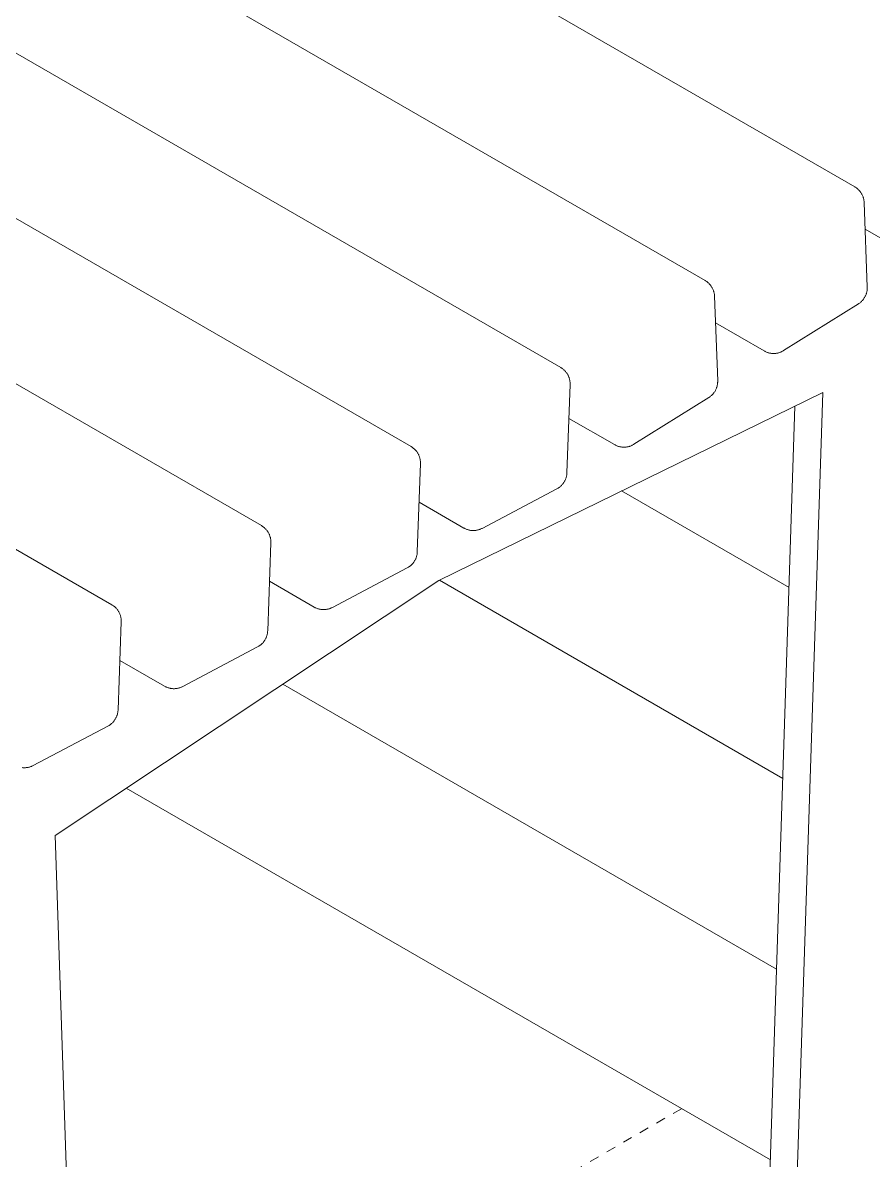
# Model space of a CAD drawing. Header units: inches. Extents: x 1 to 179, y 2 to 121.
# Drawn here: x 163.76 to 172.61, y 41.99 to 53.83 of the extents above; entities that cross this region are included whole.
import ezdxf

# ---------------------------------------------------------------- set-up
doc = ezdxf.new("R2010")
doc.units = ezdxf.units.IN
doc.linetypes.add('HIDDEN', pattern=[1.905, 1.27, -0.635])
doc.layers.add('ZANO_R', color=7, linetype='Continuous', lineweight=0)
doc.layers.add('ZANO_R_przerywana', color=250, linetype='HIDDEN', lineweight=0)

msp = doc.modelspace()

# ---------------------------------------------------------------- linework, layer by layer
at = {"layer": 'ZANO_R'}
for p, q in [((122.58478, 80.89288), (172.41629, 52.12264)), ((121.02719, 79.91759), (170.8587, 51.14735)), ((119.52428, 79.01187), (169.35579, 50.24164)), ((117.96669, 78.18862), (167.79821, 49.41838)), ((116.40911, 77.36536), (166.24062, 48.59513)), ((114.85153, 76.54211), (164.68304, 47.77187)), ((172.41629, 52.12264), (172.42216, 52.11911)), ((172.42216, 52.11911), (172.42791, 52.11538)), ((172.42791, 52.11538), (172.43353, 52.11145)), ((172.43353, 52.11145), (172.439, 52.10732)), ((172.439, 52.10732), (172.44433, 52.10301)), ((172.44433, 52.10301), (172.44951, 52.09852)), ((172.44951, 52.09852), (172.45452, 52.09385)), ((172.45452, 52.09385), (172.45937, 52.089)), ((172.45937, 52.089), (172.46405, 52.08399)), ((172.46405, 52.08399), (172.46855, 52.07882)), ((172.46855, 52.07882), (172.47287, 52.0735)), ((172.47287, 52.0735), (172.477, 52.06803)), ((172.477, 52.06803), (172.48094, 52.06242)), ((172.48094, 52.06242), (172.48468, 52.05668)), ((172.48468, 52.05668), (172.48821, 52.05081)), ((172.48821, 52.05081), (172.49154, 52.04482)), ((172.49154, 52.04482), (172.49467, 52.03871)), ((172.49467, 52.03871), (172.49757, 52.03251)), ((172.49757, 52.03251), (172.50026, 52.0262)), ((172.50026, 52.0262), (172.50273, 52.01981)), ((172.50273, 52.01981), (172.50497, 52.01333)), ((172.50497, 52.01333), (172.50698, 52.00678)), ((172.50698, 52.00678), (172.50877, 52.00016)), ((172.50877, 52.00016), (172.51033, 51.99348)), ((172.51033, 51.99348), (172.51165, 51.98676)), ((172.51165, 51.98676), (172.51274, 51.97999)), ((172.51274, 51.97999), (172.51359, 51.97319)), ((172.51359, 51.97319), (172.5142, 51.96636)), ((172.5142, 51.96636), (172.51458, 51.95952)), ((172.51458, 51.95952), (172.54749, 51.07925)), ((173.03114, 51.38906), (172.52498, 51.6813)), ((170.8587, 51.14735), (170.86458, 51.14382)), ((170.86458, 51.14382), (170.87033, 51.14009)), ((170.87033, 51.14009), (170.87594, 51.13616)), ((170.87594, 51.13616), (170.88142, 51.13204)), ((170.88142, 51.13204), (170.88675, 51.12773)), ((170.88675, 51.12773), (170.89192, 51.12323)), ((170.89192, 51.12323), (170.89694, 51.11856)), ((170.89694, 51.11856), (170.90179, 51.11372)), ((170.90179, 51.11372), (170.90647, 51.10871)), ((170.90647, 51.10871), (170.91097, 51.10354)), ((170.91097, 51.10354), (170.91528, 51.09821)), ((170.91528, 51.09821), (170.91942, 51.09274)), ((170.91942, 51.09274), (170.92335, 51.08713)), ((170.92335, 51.08713), (170.92709, 51.08139)), ((170.92709, 51.08139), (170.93063, 51.07552)), ((170.93063, 51.07552), (170.93396, 51.06953)), ((170.93396, 51.06953), (170.93708, 51.06343)), ((170.93708, 51.06343), (170.93999, 51.05722)), ((170.93999, 51.05722), (170.94268, 51.05091)), ((170.94268, 51.05091), (170.94514, 51.04452)), ((170.94514, 51.04452), (170.94738, 51.03804)), ((172.54592, 51.04603), (172.54494, 51.03944)), ((172.54668, 51.05265), (172.54592, 51.04603)), ((172.54722, 51.05928), (172.54668, 51.05265)), ((172.54754, 51.06594), (172.54722, 51.05928)), ((172.54749, 51.07925), (172.54763, 51.07259)), ((172.54763, 51.07259), (172.54754, 51.06594)), ((170.94738, 51.03804), (170.9494, 51.03149)), ((170.9494, 51.03149), (170.95119, 51.02487)), ((170.95119, 51.02487), (170.95274, 51.0182)), ((170.95274, 51.0182), (170.95406, 51.01147)), ((170.95406, 51.01147), (170.95515, 51.0047)), ((170.95515, 51.0047), (170.956, 50.9979)), ((170.956, 50.9979), (170.95662, 50.99108)), ((170.95662, 50.99108), (170.95699, 50.98423)), ((170.95699, 50.98423), (170.98991, 50.10396)), ((172.48184, 50.92502), (172.4768, 50.92067)), ((172.48674, 50.92954), (172.48184, 50.92502)), ((172.49147, 50.93422), (172.48674, 50.92954)), ((172.49605, 50.93906), (172.49147, 50.93422)), ((172.50046, 50.94405), (172.49605, 50.93906)), ((172.5047, 50.94918), (172.50046, 50.94405)), ((172.50876, 50.95446), (172.5047, 50.94918)), ((172.51264, 50.95987), (172.50876, 50.95446)), ((172.51634, 50.96541), (172.51264, 50.95987)), ((172.51985, 50.97107), (172.51634, 50.96541)), ((172.52316, 50.97685), (172.51985, 50.97107)), ((172.52628, 50.98273), (172.52316, 50.97685)), ((172.52919, 50.98872), (172.52628, 50.98273)), ((172.5319, 50.9948), (172.52919, 50.98872)), ((172.53441, 51.00097), (172.5319, 50.9948)), ((172.5367, 51.00722), (172.53441, 51.00097)), ((172.53878, 51.01355), (172.5367, 51.00722)), ((172.54065, 51.01994), (172.53878, 51.01355)), ((172.5423, 51.02639), (172.54065, 51.01994)), ((172.54373, 51.0329), (172.5423, 51.02639)), ((172.54494, 51.03944), (172.54373, 51.0329)), ((172.45525, 50.90505), (171.67645, 50.41741)), ((172.46083, 50.90868), (172.45525, 50.90505)), ((172.46629, 50.9125), (172.46083, 50.90868)), ((172.47161, 50.9165), (172.46629, 50.9125)), ((172.4768, 50.92067), (172.47161, 50.9165)), ((171.47356, 50.41377), (170.96739, 50.70601)), ((171.47939, 50.41054), (171.47356, 50.41377)), ((171.48532, 50.40751), (171.47939, 50.41054)), ((171.49135, 50.40468), (171.48532, 50.40751)), ((171.49747, 50.40205), (171.49135, 50.40468)), ((171.50368, 50.39963), (171.49747, 50.40205)), ((171.50996, 50.39743), (171.50368, 50.39963)), ((171.51632, 50.39544), (171.50996, 50.39743)), ((171.52274, 50.39366), (171.51632, 50.39544)), ((171.52922, 50.3921), (171.52274, 50.39366)), ((171.53575, 50.39077), (171.52922, 50.3921)), ((171.54231, 50.38965), (171.53575, 50.39077)), ((171.54892, 50.38876), (171.54231, 50.38965)), ((171.55554, 50.38809), (171.54892, 50.38876)), ((171.56219, 50.38765), (171.55554, 50.38809)), ((171.56885, 50.38743), (171.56219, 50.38765)), ((171.57551, 50.38743), (171.56885, 50.38743)), ((171.58217, 50.38767), (171.57551, 50.38743)), ((171.58882, 50.38812), (171.58217, 50.38767)), ((171.59544, 50.3888), (171.58882, 50.38812)), ((171.60204, 50.38971), (171.59544, 50.3888)), ((171.60861, 50.39084), (171.60204, 50.38971)), ((171.61513, 50.39219), (171.60861, 50.39084)), ((171.62161, 50.39376), (171.61513, 50.39219)), ((171.62803, 50.39555), (171.62161, 50.39376)), ((171.63438, 50.39755), (171.62803, 50.39555)), ((171.64066, 50.39977), (171.63438, 50.39755)), ((171.64686, 50.4022), (171.64066, 50.39977)), ((171.65298, 50.40484), (171.64686, 50.4022)), ((171.65901, 50.40768), (171.65298, 50.40484)), ((171.66493, 50.41073), (171.65901, 50.40768)), ((171.67075, 50.41397), (171.66493, 50.41073)), ((171.67645, 50.41741), (171.67075, 50.41397)), ((169.35579, 50.24164), (169.3615, 50.23821)), ((169.3615, 50.23821), (169.36709, 50.23459)), ((169.36709, 50.23459), (169.37256, 50.23078)), ((169.37256, 50.23078), (169.3779, 50.22679)), ((169.3779, 50.22679), (169.38309, 50.22263)), ((169.38309, 50.22263), (169.38815, 50.21829)), ((169.38815, 50.21829), (169.39305, 50.21378)), ((169.39305, 50.21378), (169.3978, 50.2091)), ((169.3978, 50.2091), (169.40239, 50.20427)), ((169.40239, 50.20427), (169.40681, 50.19929)), ((169.40681, 50.19929), (169.41106, 50.19416)), ((169.41106, 50.19416), (169.41513, 50.18889)), ((169.41513, 50.18889), (169.41903, 50.18348)), ((169.41903, 50.18348), (169.42273, 50.17795)), ((169.42273, 50.17795), (169.42625, 50.17229)), ((169.42625, 50.17229), (169.42958, 50.16652)), ((169.42958, 50.16652), (169.43271, 50.16063)), ((169.43271, 50.16063), (169.43563, 50.15465)), ((169.43563, 50.15465), (169.43836, 50.14857)), ((169.43836, 50.14857), (169.44087, 50.1424)), ((169.44087, 50.1424), (169.44318, 50.13615)), ((169.44318, 50.13615), (169.44527, 50.12983)), ((169.44527, 50.12983), (169.44715, 50.12343)), ((169.44715, 50.12343), (169.44881, 50.11698)), ((169.44881, 50.11698), (169.45025, 50.11048)), ((169.45025, 50.11048), (169.45147, 50.10393)), ((169.45147, 50.10393), (169.45247, 50.09734)), ((169.45247, 50.09734), (169.45324, 50.09072)), ((170.98991, 50.10396), (170.99004, 50.09731)), ((170.99004, 50.09731), (170.98995, 50.09065)), ((172.08278, 49.98182), (168.08829, 48.0257)), ((169.45409, 50.06411), (169.42117, 49.14583)), ((169.45324, 50.09072), (169.45379, 50.08409)), ((169.45379, 50.08409), (169.45411, 50.07743)), ((169.45421, 50.07077), (169.45409, 50.06411)), ((169.45411, 50.07743), (169.45421, 50.07077)), ((170.95118, 49.97917), (170.94711, 49.9739)), ((170.95506, 49.98458), (170.95118, 49.97917)), ((170.95876, 49.99012), (170.95506, 49.98458)), ((170.96226, 49.99578), (170.95876, 49.99012)), ((170.96558, 50.00156), (170.96226, 49.99578)), ((170.96869, 50.00744), (170.96558, 50.00156)), ((170.97161, 50.01343), (170.96869, 50.00744)), ((170.97432, 50.01951), (170.97161, 50.01343)), ((170.97682, 50.02568), (170.97432, 50.01951)), ((170.97912, 50.03194), (170.97682, 50.02568)), ((170.9812, 50.03826), (170.97912, 50.03194)), ((170.98306, 50.04465), (170.9812, 50.03826)), ((170.98471, 50.05111), (170.98306, 50.04465)), ((170.98614, 50.05761), (170.98471, 50.05111)), ((170.98735, 50.06416), (170.98614, 50.05761)), ((170.98834, 50.07074), (170.98735, 50.06416)), ((170.9891, 50.07736), (170.98834, 50.07074)), ((170.98964, 50.084), (170.9891, 50.07736)), ((170.98995, 50.09065), (170.98964, 50.084)), ((171.80539, 41.46484), (172.08278, 49.98182)), ((170.89766, 49.92977), (170.11887, 49.44212)), ((170.90325, 49.9334), (170.89766, 49.92977)), ((170.9087, 49.93721), (170.90325, 49.9334)), ((170.91403, 49.94121), (170.9087, 49.93721)), ((170.91922, 49.94539), (170.91403, 49.94121)), ((170.92426, 49.94973), (170.91922, 49.94539)), ((170.92915, 49.95425), (170.92426, 49.94973)), ((170.93389, 49.95893), (170.92915, 49.95425)), ((170.93847, 49.96377), (170.93389, 49.95893)), ((170.94288, 49.96876), (170.93847, 49.96377)), ((170.94711, 49.9739), (170.94288, 49.96876)), ((171.527, 41.62557), (171.79456, 49.84068)), ((169.91598, 49.43849), (169.44148, 49.71244)), ((167.79821, 49.41838), (167.80392, 49.41495)), ((167.80392, 49.41495), (167.80951, 49.41133)), ((167.80951, 49.41133), (167.81498, 49.40753)), ((167.81498, 49.40753), (167.82031, 49.40354)), ((167.82031, 49.40354), (167.82551, 49.39937)), ((167.82551, 49.39937), (167.83056, 49.39503)), ((167.83056, 49.39503), (167.83547, 49.39052)), ((167.83547, 49.39052), (167.84022, 49.38585)), ((167.84022, 49.38585), (167.8448, 49.38102)), ((169.9218, 49.43525), (169.91598, 49.43849)), ((169.92773, 49.43222), (169.9218, 49.43525)), ((169.93376, 49.42939), (169.92773, 49.43222)), ((169.93989, 49.42676), (169.93376, 49.42939)), ((169.94609, 49.42435), (169.93989, 49.42676)), ((169.95238, 49.42214), (169.94609, 49.42435)), ((169.95874, 49.42015), (169.95238, 49.42214)), ((169.96516, 49.41837), (169.95874, 49.42015)), ((169.97164, 49.41682), (169.96516, 49.41837)), ((169.97816, 49.41548), (169.97164, 49.41682)), ((169.98473, 49.41436), (169.97816, 49.41548)), ((169.99133, 49.41347), (169.98473, 49.41436)), ((169.99796, 49.4128), (169.99133, 49.41347)), ((170.00461, 49.41236), (169.99796, 49.4128)), ((170.01127, 49.41214), (170.00461, 49.41236)), ((170.01793, 49.41215), (170.01127, 49.41214)), ((170.02459, 49.41238), (170.01793, 49.41215)), ((170.03123, 49.41284), (170.02459, 49.41238)), ((170.03786, 49.41352), (170.03123, 49.41284)), ((170.04446, 49.41442), (170.03786, 49.41352)), ((170.05103, 49.41555), (170.04446, 49.41442)), ((170.05755, 49.4169), (170.05103, 49.41555)), ((170.06402, 49.41847), (170.05755, 49.4169)), ((170.07044, 49.42026), (170.06402, 49.41847)), ((170.07679, 49.42226), (170.07044, 49.42026)), ((170.08308, 49.42448), (170.07679, 49.42226)), ((170.08928, 49.42691), (170.08308, 49.42448)), ((170.0954, 49.42955), (170.08928, 49.42691)), ((170.10142, 49.43239), (170.0954, 49.42955)), ((170.10735, 49.43544), (170.10142, 49.43239)), ((170.11317, 49.43868), (170.10735, 49.43544)), ((170.11887, 49.44212), (170.11317, 49.43868)), ((167.8448, 49.38102), (167.84922, 49.37603)), ((167.84922, 49.37603), (167.85347, 49.3709)), ((167.85347, 49.3709), (167.85755, 49.36563)), ((167.85755, 49.36563), (167.86144, 49.36022)), ((167.86144, 49.36022), (167.86515, 49.35469)), ((167.86515, 49.35469), (167.86867, 49.34903)), ((167.86867, 49.34903), (167.87199, 49.34326)), ((167.87199, 49.34326), (167.87512, 49.33738)), ((167.87512, 49.33738), (167.87805, 49.33139)), ((167.87805, 49.33139), (167.88077, 49.32531)), ((167.88077, 49.32531), (167.88329, 49.31914)), ((167.88329, 49.31914), (167.88559, 49.31289)), ((167.88559, 49.31289), (167.88769, 49.30657)), ((167.88769, 49.30657), (167.88956, 49.30018)), ((167.88956, 49.30018), (167.89122, 49.29373)), ((167.89122, 49.29373), (167.89266, 49.28722)), ((167.89266, 49.28722), (167.89388, 49.28067)), ((167.89388, 49.28067), (167.89488, 49.27409)), ((167.89488, 49.27409), (167.89566, 49.26747)), ((167.89566, 49.26747), (167.89621, 49.26083)), ((167.8965, 49.24085), (167.86359, 48.32258)), ((167.89621, 49.26083), (167.89653, 49.25418)), ((167.89663, 49.24751), (167.8965, 49.24085)), ((167.89653, 49.25418), (167.89663, 49.24751)), ((169.42117, 49.14583), (169.42082, 49.13918)), ((169.37769, 49.02932), (169.37342, 49.02421)), ((169.38178, 49.03457), (169.37769, 49.02932)), ((169.38569, 49.03996), (169.38178, 49.03457)), ((169.38942, 49.04548), (169.38569, 49.03996)), ((169.39296, 49.05112), (169.38942, 49.04548)), ((169.3963, 49.05688), (169.39296, 49.05112)), ((169.39945, 49.06275), (169.3963, 49.05688)), ((169.4024, 49.06872), (169.39945, 49.06275)), ((169.40514, 49.07479), (169.4024, 49.06872)), ((169.40768, 49.08094), (169.40514, 49.07479)), ((169.41001, 49.08718), (169.40768, 49.08094)), ((169.41213, 49.0935), (169.41001, 49.08718)), ((169.41403, 49.09988), (169.41213, 49.0935)), ((169.41571, 49.10632), (169.41403, 49.09988)), ((169.41718, 49.11282), (169.41571, 49.10632)), ((169.41842, 49.11936), (169.41718, 49.11282)), ((169.41945, 49.12594), (169.41842, 49.11936)), ((169.42025, 49.13255), (169.41945, 49.12594)), ((169.42082, 49.13918), (169.42025, 49.13255)), ((169.31643, 48.97885), (168.53764, 48.56722)), ((169.32227, 48.98206), (169.31643, 48.97885)), ((169.32799, 48.98547), (169.32227, 48.98206)), ((169.33359, 48.98906), (169.32799, 48.98547)), ((169.33907, 48.99285), (169.33359, 48.98906)), ((169.34442, 48.99682), (169.33907, 48.99285)), ((169.34963, 49.00097), (169.34442, 48.99682)), ((169.3547, 49.00529), (169.34963, 49.00097)), ((169.35961, 49.00978), (169.3547, 49.00529)), ((169.36438, 49.01443), (169.35961, 49.00978)), ((169.36898, 49.01924), (169.36438, 49.01443)), ((169.37342, 49.02421), (169.36898, 49.01924)), ((171.73297, 47.9499), (169.98927, 48.95662)), ((168.34723, 48.57078), (167.88211, 48.83932)), ((166.24062, 48.59513), (166.24633, 48.5917)), ((166.24633, 48.5917), (166.25193, 48.58808)), ((166.25193, 48.58808), (166.25739, 48.58427)), ((166.25739, 48.58427), (166.26273, 48.58028)), ((166.26273, 48.58028), (166.26793, 48.57611)), ((166.26793, 48.57611), (166.27298, 48.57177)), ((166.27298, 48.57177), (166.27788, 48.56726)), ((166.27788, 48.56726), (166.28263, 48.56259)), ((166.28263, 48.56259), (166.28722, 48.55776)), ((166.28722, 48.55776), (166.29164, 48.55278)), ((168.35323, 48.56746), (168.34723, 48.57078)), ((168.35933, 48.56434), (168.35323, 48.56746)), ((168.36554, 48.56145), (168.35933, 48.56434)), ((168.37185, 48.55877), (168.36554, 48.56145)), ((168.37825, 48.55631), (168.37185, 48.55877)), ((168.38473, 48.55407), (168.37825, 48.55631)), ((168.39128, 48.55206), (168.38473, 48.55407)), ((168.5061, 48.55392), (168.49954, 48.55193)), ((168.51259, 48.55614), (168.5061, 48.55392)), ((168.51899, 48.55858), (168.51259, 48.55614)), ((168.52531, 48.56124), (168.51899, 48.55858)), ((168.53153, 48.56412), (168.52531, 48.56124)), ((168.53764, 48.56722), (168.53153, 48.56412)), ((166.29164, 48.55278), (166.29589, 48.54765)), ((166.29589, 48.54765), (166.29996, 48.54237)), ((166.29996, 48.54237), (166.30386, 48.53697)), ((166.30386, 48.53697), (166.30757, 48.53143)), ((166.30757, 48.53143), (166.31108, 48.52578)), ((166.31108, 48.52578), (166.31441, 48.52)), ((166.31441, 48.52), (166.31754, 48.51412)), ((166.31754, 48.51412), (166.32046, 48.50814)), ((166.32046, 48.50814), (166.32319, 48.50206)), ((166.32319, 48.50206), (166.3257, 48.49589)), ((166.3257, 48.49589), (166.32801, 48.48964)), ((166.32801, 48.48964), (166.3301, 48.48331)), ((166.3301, 48.48331), (166.33198, 48.47692)), ((166.33198, 48.47692), (166.33364, 48.47047)), ((166.33364, 48.47047), (166.33508, 48.46397)), ((166.33508, 48.46397), (166.3363, 48.45742)), ((166.3363, 48.45742), (166.3373, 48.45083)), ((166.3373, 48.45083), (166.33807, 48.44421)), ((166.33807, 48.44421), (166.33862, 48.43757)), ((166.33862, 48.43757), (166.33895, 48.43092)), ((168.3979, 48.55029), (168.39128, 48.55206)), ((168.40458, 48.54874), (168.3979, 48.55029)), ((168.41131, 48.54743), (168.40458, 48.54874)), ((168.41808, 48.54635), (168.41131, 48.54743)), ((168.42488, 48.54551), (168.41808, 48.54635)), ((168.43171, 48.5449), (168.42488, 48.54551)), ((168.43855, 48.54454), (168.43171, 48.5449)), ((168.4454, 48.54441), (168.43855, 48.54454)), ((168.45226, 48.54452), (168.4454, 48.54441)), ((168.4591, 48.54487), (168.45226, 48.54452)), ((168.46593, 48.54545), (168.4591, 48.54487)), ((168.47274, 48.54628), (168.46593, 48.54545)), ((168.47951, 48.54734), (168.47274, 48.54628)), ((168.48624, 48.54864), (168.47951, 48.54734)), ((168.49292, 48.55017), (168.48624, 48.54864)), ((168.49954, 48.55193), (168.49292, 48.55017)), ((166.33892, 48.4176), (166.306, 47.49932)), ((166.33905, 48.42426), (166.33892, 48.4176)), ((166.33895, 48.43092), (166.33905, 48.42426)), ((167.86359, 48.32258), (167.86324, 48.31593)), ((167.81583, 48.20095), (167.8114, 48.19599)), ((167.8201, 48.20606), (167.81583, 48.20095)), ((167.82419, 48.21132), (167.8201, 48.20606)), ((167.82811, 48.21671), (167.82419, 48.21132)), ((167.83183, 48.22223), (167.82811, 48.21671)), ((167.83537, 48.22787), (167.83183, 48.22223)), ((167.83872, 48.23362), (167.83537, 48.22787)), ((167.84187, 48.23949), (167.83872, 48.23362)), ((167.84481, 48.24546), (167.84187, 48.23949)), ((167.84756, 48.25153), (167.84481, 48.24546)), ((167.8501, 48.25769), (167.84756, 48.25153)), ((167.85243, 48.26393), (167.8501, 48.25769)), ((167.85454, 48.27024), (167.85243, 48.26393)), ((167.85644, 48.27662), (167.85454, 48.27024)), ((167.85813, 48.28306), (167.85644, 48.27662)), ((167.85959, 48.28956), (167.85813, 48.28306)), ((167.86084, 48.2961), (167.85959, 48.28956)), ((167.86186, 48.30268), (167.86084, 48.2961)), ((167.86266, 48.30929), (167.86186, 48.30268)), ((167.86324, 48.31593), (167.86266, 48.30929)), ((167.75885, 48.15559), (166.98006, 47.74397)), ((167.76468, 48.1588), (167.75885, 48.15559)), ((167.77041, 48.16221), (167.76468, 48.1588)), ((167.77601, 48.16581), (167.77041, 48.16221)), ((167.78149, 48.16959), (167.77601, 48.16581)), ((167.78684, 48.17356), (167.78149, 48.16959)), ((167.79205, 48.17771), (167.78684, 48.17356)), ((167.79711, 48.18203), (167.79205, 48.17771)), ((167.80203, 48.18652), (167.79711, 48.18203)), ((167.80679, 48.19117), (167.80203, 48.18652)), ((167.8114, 48.19599), (167.80679, 48.19117)), ((168.08829, 48.0257), (164.0938, 45.36939)), ((166.78965, 47.74752), (166.32453, 48.01606)), ((171.66829, 45.9637), (168.09289, 48.02795)), ((164.68304, 47.77187), (164.68875, 47.76844)), ((164.68875, 47.76844), (164.69434, 47.76482)), ((164.69434, 47.76482), (164.69981, 47.76102)), ((164.69981, 47.76102), (164.70514, 47.75703)), ((164.70514, 47.75703), (164.71034, 47.75286)), ((164.71034, 47.75286), (164.7154, 47.74852)), ((164.7154, 47.74852), (164.7203, 47.74401)), ((164.7203, 47.74401), (164.72505, 47.73933)), ((164.72505, 47.73933), (164.72963, 47.7345)), ((164.72963, 47.7345), (164.73406, 47.72952)), ((164.73406, 47.72952), (164.73831, 47.72439)), ((166.79564, 47.7442), (166.78965, 47.74752)), ((166.80175, 47.74109), (166.79564, 47.7442)), ((166.80796, 47.73819), (166.80175, 47.74109)), ((166.81427, 47.73551), (166.80796, 47.73819)), ((166.82067, 47.73305), (166.81427, 47.73551)), ((166.82715, 47.73082), (166.82067, 47.73305)), ((166.8337, 47.72881), (166.82715, 47.73082)), ((166.84032, 47.72703), (166.8337, 47.72881)), ((166.847, 47.72548), (166.84032, 47.72703)), ((166.85372, 47.72417), (166.847, 47.72548)), ((166.92866, 47.72538), (166.92192, 47.72408)), ((166.93534, 47.72691), (166.92866, 47.72538)), ((166.94196, 47.72867), (166.93534, 47.72691)), ((166.94852, 47.73066), (166.94196, 47.72867)), ((166.95501, 47.73288), (166.94852, 47.73066)), ((166.96141, 47.73532), (166.95501, 47.73288)), ((166.96772, 47.73799), (166.96141, 47.73532)), ((166.97394, 47.74087), (166.96772, 47.73799)), ((166.98006, 47.74397), (166.97394, 47.74087)), ((164.73831, 47.72439), (164.74238, 47.71912)), ((164.74238, 47.71912), (164.74627, 47.71371)), ((164.74627, 47.71371), (164.74998, 47.70818)), ((164.74998, 47.70818), (164.7535, 47.70252)), ((164.7535, 47.70252), (164.75682, 47.69675)), ((164.75682, 47.69675), (164.75995, 47.69087)), ((164.75995, 47.69087), (164.76288, 47.68488)), ((164.76288, 47.68488), (164.7656, 47.6788)), ((164.7656, 47.6788), (164.76812, 47.67263)), ((164.76812, 47.67263), (164.77042, 47.66638)), ((164.77042, 47.66638), (164.77252, 47.66006)), ((164.77252, 47.66006), (164.77439, 47.65367)), ((164.77439, 47.65367), (164.77605, 47.64721)), ((164.77605, 47.64721), (164.7775, 47.64071)), ((164.7775, 47.64071), (164.77872, 47.63416)), ((164.77872, 47.63416), (164.77971, 47.62757)), ((164.77971, 47.62757), (164.78049, 47.62096)), ((164.78049, 47.62096), (164.78104, 47.61432)), ((164.78104, 47.61432), (164.78136, 47.60766)), ((164.78136, 47.60766), (164.78146, 47.601)), ((166.86049, 47.72309), (166.85372, 47.72417)), ((166.8673, 47.72225), (166.86049, 47.72309)), ((166.87412, 47.72165), (166.8673, 47.72225)), ((166.88097, 47.72128), (166.87412, 47.72165)), ((166.88782, 47.72115), (166.88097, 47.72128)), ((166.89467, 47.72126), (166.88782, 47.72115)), ((166.90152, 47.72161), (166.89467, 47.72126)), ((166.90835, 47.7222), (166.90152, 47.72161)), ((166.91515, 47.72302), (166.90835, 47.7222)), ((166.92192, 47.72408), (166.91515, 47.72302)), ((164.78134, 47.59434), (164.74842, 46.67607)), ((164.78146, 47.601), (164.78134, 47.59434)), ((166.30565, 47.49267), (166.30508, 47.48604)), ((166.306, 47.49932), (166.30565, 47.49267)), ((166.25381, 47.37273), (166.24921, 47.36792)), ((166.25825, 47.3777), (166.25381, 47.37273)), ((166.26252, 47.38281), (166.25825, 47.3777)), ((166.26661, 47.38806), (166.26252, 47.38281)), ((166.27052, 47.39345), (166.26661, 47.38806)), ((166.27425, 47.39897), (166.27052, 47.39345)), ((166.27779, 47.40461), (166.27425, 47.39897)), ((166.28113, 47.41037), (166.27779, 47.40461)), ((166.28428, 47.41624), (166.28113, 47.41037)), ((166.28723, 47.42221), (166.28428, 47.41624)), ((166.28997, 47.42827), (166.28723, 47.42221)), ((166.29251, 47.43443), (166.28997, 47.42827)), ((166.29484, 47.44067), (166.29251, 47.43443)), ((166.29696, 47.44698), (166.29484, 47.44067)), ((166.29886, 47.45337), (166.29696, 47.44698)), ((166.30054, 47.45981), (166.29886, 47.45337)), ((166.30201, 47.4663), (166.30054, 47.45981)), ((166.30325, 47.47285), (166.30201, 47.4663)), ((166.30428, 47.47943), (166.30325, 47.47285)), ((166.30508, 47.48604), (166.30428, 47.47943)), ((166.20127, 47.33234), (165.42247, 46.92071)), ((166.2071, 47.33555), (166.20127, 47.33234)), ((166.21282, 47.33895), (166.2071, 47.33555)), ((166.21843, 47.34255), (166.21282, 47.33895)), ((166.2239, 47.34634), (166.21843, 47.34255)), ((166.22925, 47.35031), (166.2239, 47.34634)), ((166.23446, 47.35445), (166.22925, 47.35031)), ((166.23953, 47.35877), (166.23446, 47.35445)), ((166.24445, 47.36326), (166.23953, 47.35877)), ((166.24921, 47.36792), (166.24445, 47.36326)), ((165.23206, 46.92427), (164.76694, 47.19281)), ((165.23806, 46.92094), (165.23206, 46.92427)), ((165.24416, 46.91783), (165.23806, 46.92094)), ((165.25038, 46.91493), (165.24416, 46.91783)), ((165.25668, 46.91225), (165.25038, 46.91493)), ((165.26308, 46.9098), (165.25668, 46.91225)), ((165.26956, 46.90756), (165.26308, 46.9098)), ((165.27612, 46.90555), (165.26956, 46.90756)), ((165.28274, 46.90377), (165.27612, 46.90555)), ((165.28941, 46.90223), (165.28274, 46.90377)), ((165.29614, 46.90091), (165.28941, 46.90223)), ((165.30291, 46.89984), (165.29614, 46.90091)), ((165.30971, 46.89899), (165.30291, 46.89984)), ((165.31654, 46.89839), (165.30971, 46.89899)), ((165.32338, 46.89802), (165.31654, 46.89839)), ((165.33024, 46.8979), (165.32338, 46.89802)), ((165.33709, 46.89801), (165.33024, 46.8979)), ((165.34394, 46.89835), (165.33709, 46.89801)), ((165.35076, 46.89894), (165.34394, 46.89835)), ((165.35757, 46.89977), (165.35076, 46.89894)), ((165.36434, 46.90083), (165.35757, 46.89977)), ((165.37107, 46.90212), (165.36434, 46.90083)), ((165.37775, 46.90365), (165.37107, 46.90212)), ((165.38438, 46.90541), (165.37775, 46.90365)), ((165.39094, 46.90741), (165.38438, 46.90541)), ((165.39742, 46.90962), (165.39094, 46.90741)), ((165.40383, 46.91207), (165.39742, 46.90962)), ((165.41014, 46.91473), (165.40383, 46.91207)), ((165.41636, 46.91761), (165.41014, 46.91473)), ((165.42247, 46.92071), (165.41636, 46.91761)), ((171.6036, 43.9775), (166.46343, 46.94518)), ((164.74749, 46.66278), (164.74669, 46.65617)), ((164.74807, 46.66942), (164.74749, 46.66278)), ((164.74842, 46.67607), (164.74807, 46.66942)), ((164.69163, 46.54466), (164.68686, 46.54001)), ((164.69623, 46.54947), (164.69163, 46.54466)), ((164.70067, 46.55444), (164.69623, 46.54947)), ((164.70493, 46.55955), (164.70067, 46.55444)), ((164.70903, 46.56481), (164.70493, 46.55955)), ((164.71294, 46.5702), (164.70903, 46.56481)), ((164.71666, 46.57571), (164.71294, 46.5702)), ((164.7202, 46.58136), (164.71666, 46.57571)), ((164.72355, 46.58711), (164.7202, 46.58136)), ((164.7267, 46.59298), (164.72355, 46.58711)), ((164.72965, 46.59895), (164.7267, 46.59298)), ((164.73239, 46.60502), (164.72965, 46.59895)), ((164.73493, 46.61118), (164.73239, 46.60502)), ((164.73726, 46.61741), (164.73493, 46.61118)), ((164.73937, 46.62373), (164.73726, 46.61741)), ((164.74128, 46.63011), (164.73937, 46.62373)), ((164.74296, 46.63655), (164.74128, 46.63011)), ((164.74443, 46.64305), (164.74296, 46.63655)), ((164.74567, 46.64959), (164.74443, 46.64305)), ((164.74669, 46.65617), (164.74567, 46.64959)), ((164.64368, 46.50908), (163.86489, 46.09745)), ((164.64952, 46.51229), (164.64368, 46.50908)), ((164.65524, 46.5157), (164.64952, 46.51229)), ((164.66084, 46.5193), (164.65524, 46.5157)), ((164.66632, 46.52308), (164.66084, 46.5193)), ((164.67167, 46.52705), (164.66632, 46.52308)), ((164.67688, 46.5312), (164.67167, 46.52705)), ((164.68194, 46.53552), (164.67688, 46.5312)), ((164.68686, 46.54001), (164.68194, 46.53552)), ((163.75896, 46.07513), (163.75213, 46.07574)), ((163.7658, 46.07477), (163.75896, 46.07513)), ((163.77265, 46.07464), (163.7658, 46.07477)), ((163.77951, 46.07475), (163.77265, 46.07464)), ((163.78635, 46.0751), (163.77951, 46.07475)), ((163.79318, 46.07569), (163.78635, 46.0751)), ((163.79998, 46.07651), (163.79318, 46.07569)), ((163.80676, 46.07757), (163.79998, 46.07651)), ((163.81349, 46.07887), (163.80676, 46.07757)), ((163.82017, 46.0804), (163.81349, 46.07887)), ((163.82679, 46.08216), (163.82017, 46.0804)), ((163.83335, 46.08415), (163.82679, 46.08216)), ((163.83984, 46.08637), (163.83335, 46.08415)), ((163.84624, 46.08881), (163.83984, 46.08637)), ((163.85256, 46.09147), (163.84624, 46.08881)), ((163.85878, 46.09436), (163.85256, 46.09147)), ((163.86489, 46.09745), (163.85878, 46.09436)), ((171.53891, 41.9913), (164.83461, 45.86202)), ((164.0938, 45.36939), (164.37119, 37.17271))]:
    msp.add_line(p, q, dxfattribs=at)
at = {"layer": 'ZANO_R_przerywana', "ltscale": 0.05}
msp.add_line((170.61422, 42.52516), (164.31317, 38.88725), dxfattribs=at)

doc.saveas('drawing.dxf')
